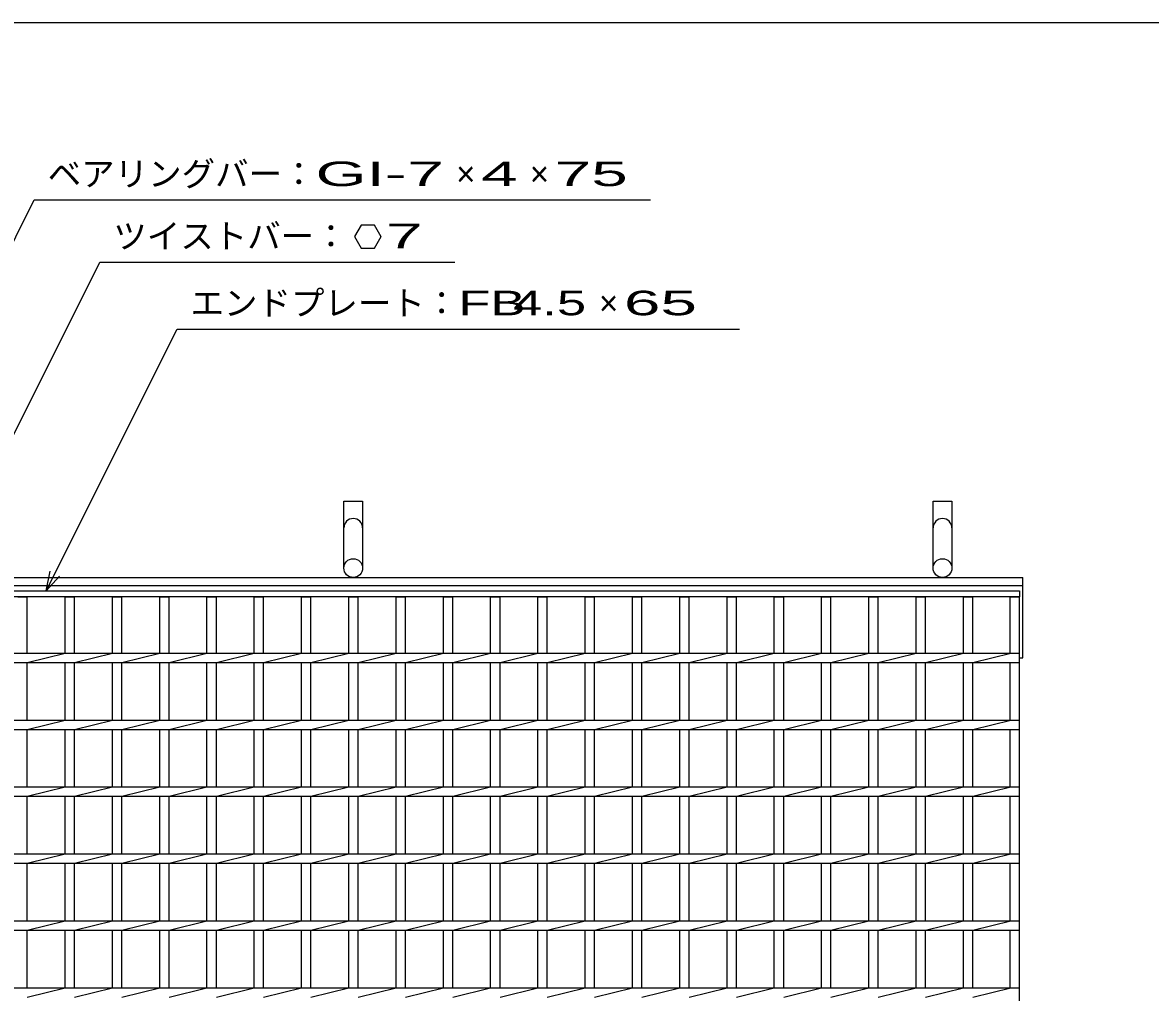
# Model space of a CAD drawing. Units: millimetres, scale not verified. Extents: x -1820 to 1731, y -1282 to 1054.
# Drawn here: x -1168 to -326, y 329 to 1054 of the extents above; entities that cross this region are included whole.
import ezdxf
from ezdxf.enums import TextEntityAlignment as Align

# ---------------------------------------------------------------- set-up
doc = ezdxf.new("R2010")
doc.units = ezdxf.units.MM
doc.header["$LTSCALE"] = 10
for name, color, linetype, lineweight in [('0_2', 150, 'Continuous', 25), ('16', 3, 'Continuous', 25), ('19', 6, 'Continuous', 25), ('22', 4, 'Continuous', 25)]:
    doc.layers.add(name, color=color, linetype=linetype, lineweight=lineweight)
doc.styles.add('ベクトル', font='')
doc.styles.get('ベクトル').set_extended_font_data('ベクトル')

msp = doc.modelspace()

# ---------------------------------------------------------------- linework, layer by layer
at = {"layer": '0_2'}
msp.add_line((-1729, 1053.5), (1731, 1053.5), dxfattribs=at)
at = {"layer": '16'}
for p, q in [((-1419, 629), (-424, 629)), ((-424, 624.5), (-1419, 624.5)), ((-1171.9, 624.5), (-1164.9, 624.5)), ((-1164.9, 582.5), (-1164.9, 624.5)), ((-1136.6, 582.5), (-1136.6, 624.5)), ((-1136.6, 624.5), (-1129.6, 624.5)), ((-1129.6, 582.5), (-1129.6, 624.5)), ((-1101.3, 582.5), (-1101.3, 624.5)), ((-1101.3, 624.5), (-1094.3, 624.5)), ((-1094.3, 582.5), (-1094.3, 624.5)), ((-1066, 582.5), (-1066, 624.5)), ((-1066, 624.5), (-1059, 624.5)), ((-1059, 582.5), (-1059, 624.5)), ((-1030.7, 582.5), (-1030.7, 624.5)), ((-1030.7, 624.5), (-1023.7, 624.5)), ((-1023.7, 582.5), (-1023.7, 624.5)), ((-995.4, 582.5), (-995.4, 624.5)), ((-995.4, 624.5), (-988.4, 624.5)), ((-988.4, 582.5), (-988.4, 624.5)), ((-960.1, 582.5), (-960.1, 624.5)), ((-960.1, 624.5), (-953.1, 624.5)), ((-953.1, 582.5), (-953.1, 624.5)), ((-924.8, 582.5), (-924.8, 624.5)), ((-924.8, 624.5), (-917.8, 624.5)), ((-917.8, 582.5), (-917.8, 624.5)), ((-889.5, 582.5), (-889.5, 624.5)), ((-889.5, 624.5), (-882.5, 624.5)), ((-882.5, 582.5), (-882.5, 624.5)), ((-854.2, 582.5), (-854.2, 624.5)), ((-854.2, 624.5), (-847.2, 624.5)), ((-847.2, 582.5), (-847.2, 624.5)), ((-818.9, 582.5), (-818.9, 624.5)), ((-818.9, 624.5), (-811.9, 624.5)), ((-811.9, 582.5), (-811.9, 624.5)), ((-783.6, 582.5), (-783.6, 624.5)), ((-783.6, 624.5), (-776.6, 624.5)), ((-776.6, 582.5), (-776.6, 624.5)), ((-748.3, 582.5), (-748.3, 624.5)), ((-748.3, 624.5), (-741.3, 624.5)), ((-741.3, 582.5), (-741.3, 624.5)), ((-713, 582.5), (-713, 624.5)), ((-713, 624.5), (-706, 624.5)), ((-706, 582.5), (-706, 624.5)), ((-677.7, 582.5), (-677.7, 624.5)), ((-677.7, 624.5), (-670.7, 624.5)), ((-670.7, 582.5), (-670.7, 624.5)), ((-642.4, 582.5), (-642.4, 624.5)), ((-642.4, 624.5), (-635.4, 624.5)), ((-635.4, 582.5), (-635.4, 624.5)), ((-607.1, 582.5), (-607.1, 624.5)), ((-607.1, 624.5), (-600.1, 624.5)), ((-600.1, 582.5), (-600.1, 624.5)), ((-571.8, 582.5), (-571.8, 624.5)), ((-571.8, 624.5), (-564.8, 624.5)), ((-564.8, 582.5), (-564.8, 624.5)), ((-536.5, 582.5), (-536.5, 624.5)), ((-536.5, 624.5), (-529.5, 624.5)), ((-529.5, 582.5), (-529.5, 624.5)), ((-501.2, 582.5), (-501.2, 624.5)), ((-501.2, 624.5), (-494.2, 624.5)), ((-494.2, 582.5), (-494.2, 624.5)), ((-465.9, 582.5), (-465.9, 624.5)), ((-465.9, 624.5), (-458.9, 624.5)), ((-458.9, 582.5), (-458.9, 624.5)), ((-431, 582.5), (-431, 624.5)), ((-431, 624.5), (-424, 624.5)), ((-424, 629), (-424, 624.5)), ((-424, -316.5), (-424, 624.5)), ((-1419, 582.5), (-424, 582.5)), ((-1164.9, 575.5), (-1136.6, 582.5)), ((-1129.6, 575.5), (-1101.3, 582.5)), ((-1094.3, 575.5), (-1066, 582.5)), ((-1059, 575.5), (-1030.7, 582.5)), ((-1023.7, 575.5), (-995.4, 582.5)), ((-988.4, 575.5), (-960.1, 582.5)), ((-953.1, 575.5), (-924.8, 582.5)), ((-917.8, 575.5), (-889.5, 582.5)), ((-882.5, 575.5), (-854.2, 582.5)), ((-847.2, 575.5), (-818.9, 582.5)), ((-811.9, 575.5), (-783.6, 582.5)), ((-776.6, 575.5), (-748.3, 582.5)), ((-741.3, 575.5), (-713, 582.5)), ((-706, 575.5), (-677.7, 582.5)), ((-670.7, 575.5), (-642.4, 582.5)), ((-635.4, 575.5), (-607.1, 582.5)), ((-600.1, 575.5), (-571.8, 582.5)), ((-564.8, 575.5), (-536.5, 582.5)), ((-529.5, 575.5), (-501.2, 582.5)), ((-494.2, 575.5), (-465.9, 582.5)), ((-458.9, 575.5), (-430.6, 582.5)), ((-424, 575.5), (-424, 582.5)), ((-1419, 575.5), (-424, 575.5)), ((-1164.9, 532.5), (-1164.9, 575.5)), ((-1136.6, 532.5), (-1136.6, 575.5)), ((-1129.6, 532.5), (-1129.6, 575.5)), ((-1101.3, 532.5), (-1101.3, 575.5)), ((-1094.3, 532.5), (-1094.3, 575.5)), ((-1066, 532.5), (-1066, 575.5)), ((-1059, 532.5), (-1059, 575.5)), ((-1030.7, 532.5), (-1030.7, 575.5)), ((-1023.7, 532.5), (-1023.7, 575.5)), ((-995.4, 532.5), (-995.4, 575.5)), ((-988.4, 532.5), (-988.4, 575.5)), ((-960.1, 532.5), (-960.1, 575.5)), ((-953.1, 532.5), (-953.1, 575.5)), ((-924.8, 532.5), (-924.8, 575.5)), ((-917.8, 532.5), (-917.8, 575.5)), ((-889.5, 532.5), (-889.5, 575.5)), ((-882.5, 532.5), (-882.5, 575.5)), ((-854.2, 532.5), (-854.2, 575.5)), ((-847.2, 532.5), (-847.2, 575.5)), ((-818.9, 532.5), (-818.9, 575.5)), ((-811.9, 532.5), (-811.9, 575.5)), ((-783.6, 532.5), (-783.6, 575.5)), ((-776.6, 532.5), (-776.6, 575.5)), ((-748.3, 532.5), (-748.3, 575.5)), ((-741.3, 532.5), (-741.3, 575.5)), ((-713, 532.5), (-713, 575.5)), ((-706, 532.5), (-706, 575.5)), ((-677.7, 532.5), (-677.7, 575.5)), ((-670.7, 532.5), (-670.7, 575.5)), ((-642.4, 532.5), (-642.4, 575.5)), ((-635.4, 532.5), (-635.4, 575.5)), ((-607.1, 532.5), (-607.1, 575.5)), ((-600.1, 532.5), (-600.1, 575.5)), ((-571.8, 532.5), (-571.8, 575.5)), ((-564.8, 532.5), (-564.8, 575.5)), ((-536.5, 532.5), (-536.5, 575.5)), ((-529.5, 532.5), (-529.5, 575.5)), ((-501.2, 532.5), (-501.2, 575.5)), ((-494.2, 532.5), (-494.2, 575.5)), ((-465.9, 532.5), (-465.9, 575.5)), ((-458.9, 532.5), (-458.9, 575.5)), ((-431, 532.5), (-431, 575.5)), ((-1419, 532.5), (-424, 532.5)), ((-1164.9, 525.5), (-1136.6, 532.5)), ((-1129.6, 525.5), (-1101.3, 532.5)), ((-1094.3, 525.5), (-1066, 532.5)), ((-1059, 525.5), (-1030.7, 532.5)), ((-1023.7, 525.5), (-995.4, 532.5)), ((-988.4, 525.5), (-960.1, 532.5)), ((-953.1, 525.5), (-924.8, 532.5)), ((-917.8, 525.5), (-889.5, 532.5)), ((-882.5, 525.5), (-854.2, 532.5)), ((-847.2, 525.5), (-818.9, 532.5)), ((-811.9, 525.5), (-783.6, 532.5)), ((-776.6, 525.5), (-748.3, 532.5)), ((-741.3, 525.5), (-713, 532.5)), ((-706, 525.5), (-677.7, 532.5)), ((-670.7, 525.5), (-642.4, 532.5)), ((-635.4, 525.5), (-607.1, 532.5)), ((-600.1, 525.5), (-571.8, 532.5)), ((-564.8, 525.5), (-536.5, 532.5)), ((-529.5, 525.5), (-501.2, 532.5)), ((-494.2, 525.5), (-465.9, 532.5)), ((-458.9, 525.5), (-430.6, 532.5)), ((-424, 525.5), (-424, 532.5)), ((-1419, 525.5), (-424, 525.5)), ((-1164.9, 482.5), (-1164.9, 525.5)), ((-1136.6, 482.5), (-1136.6, 525.5)), ((-1129.6, 482.5), (-1129.6, 525.5)), ((-1101.3, 482.5), (-1101.3, 525.5)), ((-1094.3, 482.5), (-1094.3, 525.5)), ((-1066, 482.5), (-1066, 525.5)), ((-1059, 482.5), (-1059, 525.5)), ((-1030.7, 482.5), (-1030.7, 525.5)), ((-1023.7, 482.5), (-1023.7, 525.5)), ((-995.4, 482.5), (-995.4, 525.5)), ((-988.4, 482.5), (-988.4, 525.5)), ((-960.1, 482.5), (-960.1, 525.5)), ((-953.1, 482.5), (-953.1, 525.5)), ((-924.8, 482.5), (-924.8, 525.5)), ((-917.8, 482.5), (-917.8, 525.5)), ((-889.5, 482.5), (-889.5, 525.5)), ((-882.5, 482.5), (-882.5, 525.5)), ((-854.2, 482.5), (-854.2, 525.5)), ((-847.2, 482.5), (-847.2, 525.5)), ((-818.9, 482.5), (-818.9, 525.5)), ((-811.9, 482.5), (-811.9, 525.5)), ((-783.6, 482.5), (-783.6, 525.5)), ((-776.6, 482.5), (-776.6, 525.5)), ((-748.3, 482.5), (-748.3, 525.5)), ((-741.3, 482.5), (-741.3, 525.5)), ((-713, 482.5), (-713, 525.5)), ((-706, 482.5), (-706, 525.5)), ((-677.7, 482.5), (-677.7, 525.5)), ((-670.7, 482.5), (-670.7, 525.5)), ((-642.4, 482.5), (-642.4, 525.5)), ((-635.4, 482.5), (-635.4, 525.5)), ((-607.1, 482.5), (-607.1, 525.5)), ((-600.1, 482.5), (-600.1, 525.5)), ((-571.8, 482.5), (-571.8, 525.5)), ((-564.8, 482.5), (-564.8, 525.5)), ((-536.5, 482.5), (-536.5, 525.5)), ((-529.5, 482.5), (-529.5, 525.5)), ((-501.2, 482.5), (-501.2, 525.5)), ((-494.2, 482.5), (-494.2, 525.5)), ((-465.9, 482.5), (-465.9, 525.5)), ((-458.9, 482.5), (-458.9, 525.5)), ((-431, 482.5), (-431, 525.5)), ((-1419, 482.5), (-424, 482.5)), ((-1164.9, 475.5), (-1136.6, 482.5)), ((-1129.6, 475.5), (-1101.3, 482.5)), ((-1094.3, 475.5), (-1066, 482.5)), ((-1059, 475.5), (-1030.7, 482.5)), ((-1023.7, 475.5), (-995.4, 482.5)), ((-988.4, 475.5), (-960.1, 482.5)), ((-953.1, 475.5), (-924.8, 482.5)), ((-917.8, 475.5), (-889.5, 482.5)), ((-882.5, 475.5), (-854.2, 482.5)), ((-847.2, 475.5), (-818.9, 482.5)), ((-811.9, 475.5), (-783.6, 482.5)), ((-776.6, 475.5), (-748.3, 482.5)), ((-741.3, 475.5), (-713, 482.5)), ((-706, 475.5), (-677.7, 482.5)), ((-670.7, 475.5), (-642.4, 482.5)), ((-635.4, 475.5), (-607.1, 482.5)), ((-600.1, 475.5), (-571.8, 482.5)), ((-564.8, 475.5), (-536.5, 482.5)), ((-529.5, 475.5), (-501.2, 482.5)), ((-494.2, 475.5), (-465.9, 482.5)), ((-458.9, 475.5), (-430.6, 482.5)), ((-424, 475.5), (-424, 482.5)), ((-1419, 475.5), (-424, 475.5)), ((-1164.9, 432.5), (-1164.9, 475.5)), ((-1136.6, 432.5), (-1136.6, 475.5)), ((-1129.6, 432.5), (-1129.6, 475.5)), ((-1101.3, 432.5), (-1101.3, 475.5)), ((-1094.3, 432.5), (-1094.3, 475.5)), ((-1066, 432.5), (-1066, 475.5)), ((-1059, 432.5), (-1059, 475.5)), ((-1030.7, 432.5), (-1030.7, 475.5)), ((-1023.7, 432.5), (-1023.7, 475.5)), ((-995.4, 432.5), (-995.4, 475.5)), ((-988.4, 432.5), (-988.4, 475.5)), ((-960.1, 432.5), (-960.1, 475.5)), ((-953.1, 432.5), (-953.1, 475.5)), ((-924.8, 432.5), (-924.8, 475.5)), ((-917.8, 432.5), (-917.8, 475.5)), ((-889.5, 432.5), (-889.5, 475.5)), ((-882.5, 432.5), (-882.5, 475.5)), ((-854.2, 432.5), (-854.2, 475.5)), ((-847.2, 432.5), (-847.2, 475.5)), ((-818.9, 432.5), (-818.9, 475.5)), ((-811.9, 432.5), (-811.9, 475.5)), ((-783.6, 432.5), (-783.6, 475.5)), ((-776.6, 432.5), (-776.6, 475.5)), ((-748.3, 432.5), (-748.3, 475.5)), ((-741.3, 432.5), (-741.3, 475.5)), ((-713, 432.5), (-713, 475.5)), ((-706, 432.5), (-706, 475.5)), ((-677.7, 432.5), (-677.7, 475.5)), ((-670.7, 432.5), (-670.7, 475.5)), ((-642.4, 432.5), (-642.4, 475.5)), ((-635.4, 432.5), (-635.4, 475.5)), ((-607.1, 432.5), (-607.1, 475.5)), ((-600.1, 432.5), (-600.1, 475.5)), ((-571.8, 432.5), (-571.8, 475.5)), ((-564.8, 432.5), (-564.8, 475.5)), ((-536.5, 432.5), (-536.5, 475.5)), ((-529.5, 432.5), (-529.5, 475.5)), ((-501.2, 432.5), (-501.2, 475.5)), ((-494.2, 432.5), (-494.2, 475.5)), ((-465.9, 432.5), (-465.9, 475.5)), ((-458.9, 432.5), (-458.9, 475.5)), ((-431, 432.5), (-431, 475.5)), ((-1419, 432.5), (-424, 432.5)), ((-1164.9, 425.5), (-1136.6, 432.5)), ((-1129.6, 425.5), (-1101.3, 432.5)), ((-1094.3, 425.5), (-1066, 432.5)), ((-1059, 425.5), (-1030.7, 432.5)), ((-1023.7, 425.5), (-995.4, 432.5)), ((-988.4, 425.5), (-960.1, 432.5)), ((-953.1, 425.5), (-924.8, 432.5)), ((-917.8, 425.5), (-889.5, 432.5)), ((-882.5, 425.5), (-854.2, 432.5)), ((-847.2, 425.5), (-818.9, 432.5)), ((-811.9, 425.5), (-783.6, 432.5)), ((-776.6, 425.5), (-748.3, 432.5)), ((-741.3, 425.5), (-713, 432.5)), ((-706, 425.5), (-677.7, 432.5)), ((-670.7, 425.5), (-642.4, 432.5)), ((-635.4, 425.5), (-607.1, 432.5)), ((-600.1, 425.5), (-571.8, 432.5)), ((-564.8, 425.5), (-536.5, 432.5)), ((-529.5, 425.5), (-501.2, 432.5)), ((-494.2, 425.5), (-465.9, 432.5)), ((-458.9, 425.5), (-430.6, 432.5)), ((-424, 425.5), (-424, 432.5)), ((-1419, 425.5), (-424, 425.5)), ((-1164.9, 382.5), (-1164.9, 425.5)), ((-1136.6, 382.5), (-1136.6, 425.5)), ((-1129.6, 382.5), (-1129.6, 425.5)), ((-1101.3, 382.5), (-1101.3, 425.5)), ((-1094.3, 382.5), (-1094.3, 425.5)), ((-1066, 382.5), (-1066, 425.5)), ((-1059, 382.5), (-1059, 425.5)), ((-1030.7, 382.5), (-1030.7, 425.5)), ((-1023.7, 382.5), (-1023.7, 425.5)), ((-995.4, 382.5), (-995.4, 425.5)), ((-988.4, 382.5), (-988.4, 425.5)), ((-960.1, 382.5), (-960.1, 425.5)), ((-953.1, 382.5), (-953.1, 425.5)), ((-924.8, 382.5), (-924.8, 425.5)), ((-917.8, 382.5), (-917.8, 425.5)), ((-889.5, 382.5), (-889.5, 425.5)), ((-882.5, 382.5), (-882.5, 425.5)), ((-854.2, 382.5), (-854.2, 425.5)), ((-847.2, 382.5), (-847.2, 425.5)), ((-818.9, 382.5), (-818.9, 425.5)), ((-811.9, 382.5), (-811.9, 425.5)), ((-783.6, 382.5), (-783.6, 425.5)), ((-776.6, 382.5), (-776.6, 425.5)), ((-748.3, 382.5), (-748.3, 425.5)), ((-741.3, 382.5), (-741.3, 425.5)), ((-713, 382.5), (-713, 425.5)), ((-706, 382.5), (-706, 425.5)), ((-677.7, 382.5), (-677.7, 425.5)), ((-670.7, 382.5), (-670.7, 425.5)), ((-642.4, 382.5), (-642.4, 425.5)), ((-635.4, 382.5), (-635.4, 425.5)), ((-607.1, 382.5), (-607.1, 425.5)), ((-600.1, 382.5), (-600.1, 425.5)), ((-571.8, 382.5), (-571.8, 425.5)), ((-564.8, 382.5), (-564.8, 425.5)), ((-536.5, 382.5), (-536.5, 425.5)), ((-529.5, 382.5), (-529.5, 425.5)), ((-501.2, 382.5), (-501.2, 425.5)), ((-494.2, 382.5), (-494.2, 425.5)), ((-465.9, 382.5), (-465.9, 425.5)), ((-458.9, 382.5), (-458.9, 425.5)), ((-431, 382.5), (-431, 425.5)), ((-1419, 382.5), (-424, 382.5)), ((-1164.9, 375.5), (-1136.6, 382.5)), ((-1129.6, 375.5), (-1101.3, 382.5)), ((-1094.3, 375.5), (-1066, 382.5)), ((-1059, 375.5), (-1030.7, 382.5)), ((-1023.7, 375.5), (-995.4, 382.5)), ((-988.4, 375.5), (-960.1, 382.5)), ((-953.1, 375.5), (-924.8, 382.5)), ((-917.8, 375.5), (-889.5, 382.5)), ((-882.5, 375.5), (-854.2, 382.5)), ((-847.2, 375.5), (-818.9, 382.5)), ((-811.9, 375.5), (-783.6, 382.5)), ((-776.6, 375.5), (-748.3, 382.5)), ((-741.3, 375.5), (-713, 382.5)), ((-706, 375.5), (-677.7, 382.5)), ((-670.7, 375.5), (-642.4, 382.5)), ((-635.4, 375.5), (-607.1, 382.5)), ((-600.1, 375.5), (-571.8, 382.5)), ((-564.8, 375.5), (-536.5, 382.5)), ((-529.5, 375.5), (-501.2, 382.5)), ((-494.2, 375.5), (-465.9, 382.5)), ((-458.9, 375.5), (-430.6, 382.5)), ((-424, 375.5), (-424, 382.5)), ((-1419, 375.5), (-424, 375.5)), ((-1164.9, 332.5), (-1164.9, 375.5)), ((-1136.6, 332.5), (-1136.6, 375.5)), ((-1129.6, 332.5), (-1129.6, 375.5)), ((-1101.3, 332.5), (-1101.3, 375.5)), ((-1094.3, 332.5), (-1094.3, 375.5)), ((-1066, 332.5), (-1066, 375.5)), ((-1059, 332.5), (-1059, 375.5)), ((-1030.7, 332.5), (-1030.7, 375.5)), ((-1023.7, 332.5), (-1023.7, 375.5)), ((-995.4, 332.5), (-995.4, 375.5)), ((-988.4, 332.5), (-988.4, 375.5)), ((-960.1, 332.5), (-960.1, 375.5)), ((-953.1, 332.5), (-953.1, 375.5)), ((-924.8, 332.5), (-924.8, 375.5)), ((-917.8, 332.5), (-917.8, 375.5)), ((-889.5, 332.5), (-889.5, 375.5)), ((-882.5, 332.5), (-882.5, 375.5)), ((-854.2, 332.5), (-854.2, 375.5)), ((-847.2, 332.5), (-847.2, 375.5)), ((-818.9, 332.5), (-818.9, 375.5)), ((-811.9, 332.5), (-811.9, 375.5)), ((-783.6, 332.5), (-783.6, 375.5)), ((-776.6, 332.5), (-776.6, 375.5)), ((-748.3, 332.5), (-748.3, 375.5)), ((-741.3, 332.5), (-741.3, 375.5)), ((-713, 332.5), (-713, 375.5)), ((-706, 332.5), (-706, 375.5)), ((-677.7, 332.5), (-677.7, 375.5)), ((-670.7, 332.5), (-670.7, 375.5)), ((-642.4, 332.5), (-642.4, 375.5)), ((-635.4, 332.5), (-635.4, 375.5)), ((-607.1, 332.5), (-607.1, 375.5)), ((-600.1, 332.5), (-600.1, 375.5)), ((-571.8, 332.5), (-571.8, 375.5)), ((-564.8, 332.5), (-564.8, 375.5)), ((-536.5, 332.5), (-536.5, 375.5)), ((-529.5, 332.5), (-529.5, 375.5)), ((-501.2, 332.5), (-501.2, 375.5)), ((-494.2, 332.5), (-494.2, 375.5)), ((-465.9, 332.5), (-465.9, 375.5)), ((-458.9, 332.5), (-458.9, 375.5)), ((-431, 332.5), (-431, 375.5)), ((-1419, 332.5), (-424, 332.5)), ((-1164.9, 325.5), (-1136.6, 332.5)), ((-1129.6, 325.5), (-1101.3, 332.5)), ((-1094.3, 325.5), (-1066, 332.5)), ((-1059, 325.5), (-1030.7, 332.5)), ((-1023.7, 325.5), (-995.4, 332.5)), ((-988.4, 325.5), (-960.1, 332.5)), ((-953.1, 325.5), (-924.8, 332.5)), ((-917.8, 325.5), (-889.5, 332.5)), ((-882.5, 325.5), (-854.2, 332.5)), ((-847.2, 325.5), (-818.9, 332.5)), ((-811.9, 325.5), (-783.6, 332.5)), ((-776.6, 325.5), (-748.3, 332.5)), ((-741.3, 325.5), (-713, 332.5)), ((-706, 325.5), (-677.7, 332.5)), ((-670.7, 325.5), (-642.4, 332.5)), ((-635.4, 325.5), (-607.1, 332.5)), ((-600.1, 325.5), (-571.8, 332.5)), ((-564.8, 325.5), (-536.5, 332.5)), ((-529.5, 325.5), (-501.2, 332.5)), ((-494.2, 325.5), (-465.9, 332.5)), ((-458.9, 325.5), (-430.6, 332.5)), ((-424, 325.5), (-424, 332.5))]:
    msp.add_line(p, q, dxfattribs=at)
at = {"layer": '19'}
for p, q in [((-928.5, 646), (-928.5, 696)), ((-928.5, 696), (-914.5, 696)), ((-914.5, 696), (-914.5, 646)), ((-488.5, 646), (-488.5, 696)), ((-488.5, 696), (-474.5, 696)), ((-474.5, 696), (-474.5, 646)), ((-1421.5, 639), (-421.5, 639)), ((-1421.5, 633), (-421.5, 633)), ((-421.5, 579), (-421.5, 639)), ((-424, 579), (-421.5, 579))]:
    msp.add_line(p, q, dxfattribs=at)
for centre in [(-921.5, 646), (-481.5, 646)]:
    msp.add_circle(centre, 7, dxfattribs=at)
for centre in [(-921.5, 676), (-481.5, 676)]:
    msp.add_arc(centre, 7, 0, 180, dxfattribs=at)
at = {"layer": '22'}
for p, q in [((-1341.4, 557.5), (-1159.65, 921)), ((-1159.65, 921), (-699.65, 921)), ((-915.65, 902.27), (-920.65, 893.6)), ((-905.65, 902.27), (-915.65, 902.27)), ((-900.65, 893.5), (-905.65, 902.27)), ((-920.65, 893.6), (-915.65, 884.94)), ((-905.65, 884.94), (-900.65, 893.6)), ((-915.65, 884.94), (-905.65, 884.94)), ((-1256.65, 582.5), (-1110.65, 874.5)), ((-1110.65, 874.5), (-845.65, 874.5)), ((-1150.75, 629), (-1053, 824.5)), ((-1053, 824.5), (-633, 824.5)), ((-1150.75, 629), (-1147.75, 643.6)), ((-1150.75, 629), (-1140.75, 640))]:
    msp.add_line(p, q, dxfattribs=at)

# ---------------------------------------------------------------- texts
at = {"layer": '22', "color": 2, "style": 'ベクトル'}
for s, p in [('ベアリングバー：', (-1149.65, 940.5)), ('×', (-844.65, 940.5)), ('×', (-789.65, 940.5)), ('ツイストバー：', (-1100.65, 894)), ('エンドプレート：', (-1043, 844)), ('×', (-738, 844))]:
    msp.add_text(s, height=18.33, dxfattribs=at).set_placement(p, align=Align.MIDDLE_LEFT)
for s, width, p in [('GI-', 2, (-949.65, 940.5)), (' 7 ', 2, (-894.65, 940.5)), (' 4 ', 2, (-839.65, 940.5)), (' 75 ', 2, (-784.65, 940.5)), (' 7 ', 2, (-910.65, 894.1)), ('FB', 1.6, (-843, 844)), (' 4.5 ', 1.6, (-813, 844)), (' 65 ', 2, (-733, 844))]:
    msp.add_text(s, height=18.33, dxfattribs=dict(at, width=width)).set_placement(p, align=Align.MIDDLE_LEFT)

doc.saveas('drawing.dxf')
